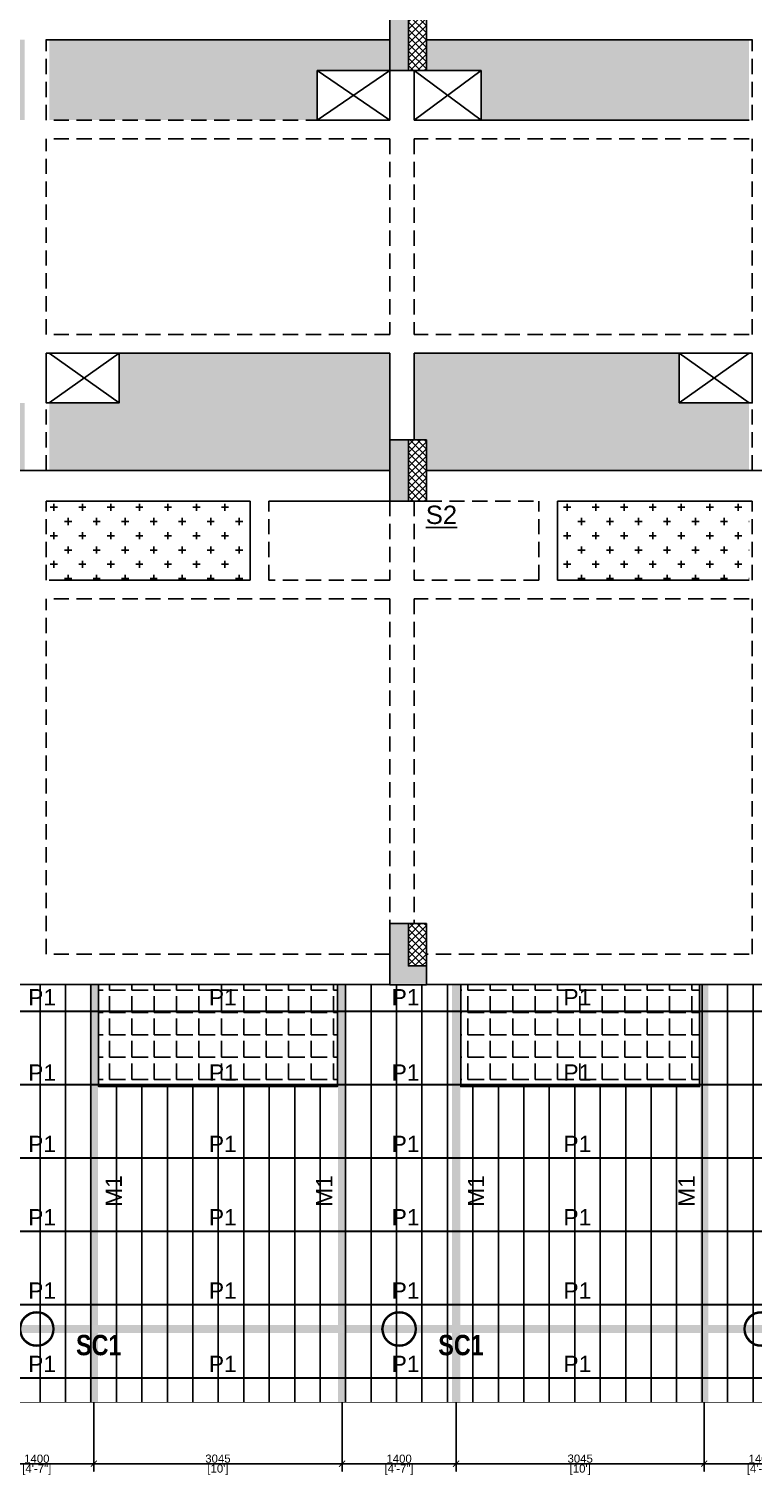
# Model space of a CAD drawing. Header units: millimetres. Extents: x 149548 to 2069915, y -1587483 to -1219800.
# Drawn here: x 1865176 to 1874064, y -1525381 to -1507633 of the extents above; entities that cross this region are included whole.
import ezdxf

# ---------------------------------------------------------------- set-up
doc = ezdxf.new("R2010")
doc.units = ezdxf.units.MM
doc.header["$MEASUREMENT"] = 0
doc.header["$PDMODE"] = 98
for name, pattern in [('ACAD_ISO02W100', [15, 12, -3]), ('CONTINOUS', [0]), ('DASHED', [0.75, 0.5, -0.25]), ('HIDDEN', [0.375, 0.25, -0.125])]:
    doc.linetypes.add(name, pattern=pattern)
doc.layers.add('BEAM NO.', color=7, linetype='Continuous', lineweight=30)
doc.layers.add('DETAIL', color=1, linetype='Continuous', lineweight=25)
for name, color, linetype in [('BEAM-230X450', 31, 'Continuous'), ('BEAM-230X600', 150, 'Continuous'), ('BEAM-300X600', 4, 'Continuous'), ('BEAM-300X900', 35, 'Continuous'), ('BEAM-375X900', 22, 'Continuous'), ('BEAM-450X750', 134, 'Continuous'), ('Projection', 5, 'Continuous'), ('Roof', 7, 'Continuous'), ('S-STRU. CUTOUT', 3, 'Continuous'), ('SHED', 7, 'Continuous'), ('Steel Col', 2, 'Continuous'), ('Str. Layout', 7, 'Continuous'), ('STR.COLUMN', 1, 'Continuous'), ('SUNK-HATCH', 8, 'Continuous')]:
    doc.layers.add(name, color=color, linetype=linetype)
doc.styles.add('DEEPAK', font='arial.ttf')
doc.styles.add('G3-TEXT', font='ARIALNB.TTF', dxfattribs={"height": 3})
doc.styles.get("Standard").update_dxf_attribs({"font": 'arial.ttf'})
doc.styles.add('style1', font='arial.ttf')
doc.dimstyles.new('DIM 1-50', dxfattribs={"dimtxt": 100, "dimasz": 75, "dimexe": 100, "dimexo": 1, "dimgap": 10, "dimtad": 1, "dimdec": 0, "dimrnd": 5, "dimzin": 0, "dimdsep": 46, "dimtxsty": 'Standard', "dimblk": 'ARCHTICK', "dimcen": 100, "dimdle": 100, "dimclrd": 256, "dimclre": 256, "dimclrt": 256, "dimadec": 0, "dimazin": 0, "dimtfac": 1, "dimtdec": 0, "dimtix": 1, "dimtofl": 0, "dimtmove": 1, "dimatfit": 3, "dimldrblk": 'OPEN90', "dimfxl": 1, "dimtolj": 1, "dimtzin": 0, "dimlwd": -1, "dimlwe": -1, "dimarcsym": 0})
pattern_1 = [(0, (38788.42, -101253.61), (175, 175), [87.5, -262.5]), (90, (38832.17, -101297.36), (-175, 175), [87.5, -262.5])]
pattern_2 = [(0, (38788.42, -101253.6), (0, 275), [200, -75]), (90, (38788.42, -101253.6), (-275, 2e-14), [200, -75])]

# ---------------------------------------------------------------- blocks, each defined once
blk = doc.blocks.new('Steel Col')
at = {"layer": 'Steel Col', "color": 2}
for radius in [210, 200]:
    blk.add_circle((1997102, -1500610), radius, dxfattribs=at)
blk = doc.blocks.new('Elevation_Col')
at = {"layer": 'Steel Col', "color": 251}
for p in [(-170617, 78275), (-166171, 78275), (-161726, 78275)]:
    blk.add_blockref('Steel Col', p, dxfattribs=at)
blk = doc.blocks.new('Roof_SF Lvl')
at = {"layer": 'Roof', "transparency": 33554559}
h = blk.add_hatch(dxfattribs=at)
h.set_pattern_fill('ANSI31', color=8, scale=2500, angle=45)
h.paths.add_polyline_path([(1877852, -1519362), (1877852, -1520612), (1874922, -1520612), (1874922, -1519361), (1873407, -1519361), (1873407, -1520612), (1870477, -1520612), (1870477, -1519362), (1868962, -1519362), (1868962, -1520612), (1866032, -1520612), (1866032, -1519362), (1864517, -1519362), (1864517, -1520612), (1861587, -1520612), (1861587, -1519362), (1860072, -1519362), (1860072, -1520612), (1857142, -1520612), (1857142, -1519362), (1855627, -1519362), (1855627, -1520612), (1852697, -1520612), (1852697, -1519362), (1851824, -1519362), (1851824, -1519361), (1849994, -1524489), (1890915, -1524488), (1883525, -1517065), (1883525, -1519361), (1877852, -1519361)], is_closed=False)
at = {"layer": 'Roof', "color": 6, "const_width": 10}
blk.add_lwpolyline([(1890915, -1524488), (1849994, -1524489), (1849994, -1513276), (1851825, -1513276), (1851824, -1519362), (1883525, -1519361), (1883525, -1517066)], close=True, dxfattribs=at)
blk = doc.blocks.new('COL')
at = {"layer": 'STR.COLUMN', "transparency": 33554687}
h = blk.add_hatch(color=256, dxfattribs=at)
h.dxf.hatch_style = 1
h.paths.add_polyline_path([(1830816, -1406889), (1830816, -1406139), (1831046, -1406139), (1831046, -1406889)])
at = {"layer": 'STR.COLUMN'}
h = blk.add_hatch(dxfattribs=at)
h.set_pattern_fill('ANSI37', color=8, scale=500)
h.set_pattern_definition([(45, (-20000, -228746.35), (-44.1941738, 44.1941738), []), (135, (-20000, -228746.35), (-44.1941738, -44.1941738), [])])
h.paths.add_polyline_path([(1831046, -1406889), (1831266, -1406889), (1831266, -1406139), (1831046, -1406139)])
at = {"layer": 'STR.COLUMN', "transparency": 33554687}
h = blk.add_hatch(color=256, dxfattribs=at)
h.dxf.hatch_style = 1
h.paths.add_polyline_path([(1830816, -1412174), (1831046, -1412174), (1831046, -1411424), (1830816, -1411424)])
at = {"layer": 'STR.COLUMN'}
h = blk.add_hatch(dxfattribs=at)
h.set_pattern_fill('ANSI37', color=8, scale=500)
h.set_pattern_definition([(45, (-20000, -234031.35), (-44.1941738, 44.1941738), []), (135, (-20000, -234031.35), (-44.1941738, -44.1941738), [])])
h.paths.add_polyline_path([(1831046, -1412174), (1831266, -1412174), (1831266, -1411424), (1831046, -1411424)])
at = {"layer": 'STR.COLUMN', "transparency": 33554687}
h = blk.add_hatch(color=256, dxfattribs=at)
h.dxf.hatch_style = 1
h.paths.add_polyline_path([(1830816, -1418109), (1831266, -1418109), (1831266, -1417879), (1831046, -1417879), (1831046, -1417359), (1830816, -1417359)])
at = {"layer": 'STR.COLUMN'}
h = blk.add_hatch(dxfattribs=at)
h.set_pattern_fill('ANSI37', color=8, scale=500)
h.set_pattern_definition([(45, (-20000, -239966.35), (-44.1941738, 44.1941738), []), (135, (-20000, -239966.35), (-44.1941738, -44.1941738), [])])
h.paths.add_polyline_path([(1831046, -1417879), (1831266, -1417879), (1831266, -1417359), (1831046, -1417359)])
at = {"layer": 'STR.COLUMN', "color": 5}
for points in [[(1830816, -1406139), (1831046, -1406139), (1831046, -1406889), (1830816, -1406889), (1830816, -1406139)], [(1830816, -1411424), (1831046, -1411424), (1831046, -1412174), (1830816, -1412174), (1830816, -1411424)]]:
    blk.add_lwpolyline(points, dxfattribs=at)
for points in [[(1831046, -1406889), (1831266, -1406889), (1831266, -1406139), (1831046, -1406139)], [(1831046, -1412174), (1831266, -1412174), (1831266, -1411424), (1831046, -1411424)], [(1830816, -1417359), (1831046, -1417359), (1831046, -1417879), (1831266, -1417879), (1831266, -1418109), (1830816, -1418109), (1830816, -1417359)], [(1831046, -1417879), (1831266, -1417879), (1831266, -1417359), (1831046, -1417359)]]:
    blk.add_lwpolyline(points, close=True, dxfattribs=at)
blk = doc.blocks.new('2nd floor layout')
at = {"layer": 'SUNK-HATCH', "linetype": 'Continuous', "transparency": 33554559}
h = blk.add_hatch(dxfattribs=at)
h.set_pattern_fill('HEX', color=8, scale=1500)
h.set_pattern_definition([(0, (38788.42, -101253.6), (0, 324.759526), [187.5, -375]), (120, (38788.42, -101253.6), (-281.25, -162.379763), [187.5, -375]), (60, (38975.92, -101253.6), (-281.25, 162.379763), [187.5, -375])])
h.paths.add_polyline_path([(1855377, -1511613), (1855377, -1512223), (1856235, -1512223), (1856235, -1513052), (1852275, -1513052), (1852275, -1512677), (1852125, -1512677), (1852125, -1511612)])
h.paths.add_polyline_path([(1860645, -1511612), (1860645, -1512677), (1860495, -1512677), (1860495, -1513052), (1856535, -1513052), (1856535, -1512223), (1857392, -1512223), (1857392, -1511613)])
h.paths.add_polyline_path([(1869605, -1511612), (1869605, -1513052), (1865425, -1513052), (1865425, -1512223), (1866282, -1512223), (1866282, -1511613)])
h.paths.add_polyline_path([(1873157, -1511613), (1873157, -1512223), (1874015, -1512223), (1874015, -1513052), (1870055, -1513052), (1870055, -1512677), (1869905, -1512677), (1869905, -1511612)])
h.paths.add_polyline_path([(1865125, -1512223), (1865125, -1513052), (1860945, -1513052), (1860945, -1511612), (1864267, -1511612), (1864267, -1512223)])
h.paths.add_polyline_path([(1856535, -1507767), (1860495, -1507767), (1860495, -1508142), (1859822, -1508142), (1859822, -1508752), (1856535, -1508752)])
h.paths.add_polyline_path([(1852275, -1507767), (1856235, -1507767), (1856235, -1508752), (1852930, -1508752), (1852930, -1508142), (1852275, -1508142)])
h.paths.add_polyline_path([(1875172, -1511613), (1878495, -1511613), (1878495, -1513052), (1874315, -1513052), (1874315, -1512223), (1875172, -1512223)])
h.paths.add_polyline_path([(1860945, -1507767), (1865125, -1507767), (1865125, -1508752), (1861837, -1508752), (1861837, -1508143), (1860945, -1508142)])
h.paths.add_polyline_path([(1865425, -1507767), (1869605, -1507767), (1869605, -1508142), (1868712, -1508142), (1868712, -1508752), (1865425, -1508752)])
h.paths.add_polyline_path([(1874315, -1507767), (1878495, -1507767), (1878495, -1508142), (1877602, -1508142), (1877602, -1508752), (1874315, -1508752)])
h.paths.add_polyline_path([(1870055, -1507767), (1874015, -1507767), (1874015, -1508752), (1870727, -1508752), (1870727, -1508142), (1870055, -1508143)])
h = blk.add_hatch(dxfattribs=at)
h.set_pattern_fill('CROSS', color=8, scale=700)
h.set_pattern_definition(pattern_1)
h.paths.add_polyline_path([(1867890, -1513427), (1865425, -1513427), (1865425, -1514398), (1867890, -1514398)])
h = blk.add_hatch(dxfattribs=at)
h.set_pattern_fill('CROSS', color=8, scale=700)
h.set_pattern_definition(pattern_1)
h.paths.add_polyline_path([(1874015, -1514398), (1874015, -1513427), (1871665, -1513427), (1871665, -1514398)])
h = blk.add_hatch(dxfattribs=at)
h.set_pattern_fill('ANGLE', color=8, scale=1000)
h.set_pattern_definition(pattern_2)
h.paths.add_polyline_path([(1868962, -1519362), (1866032, -1519363), (1866032, -1520613), (1868962, -1520613), (1868962, -1519363)], is_closed=False)
h = blk.add_hatch(dxfattribs=at)
h.set_pattern_fill('ANGLE', color=8, scale=1000)
h.set_pattern_definition(pattern_2)
h.paths.add_polyline_path([(1870477, -1519363), (1870477, -1520613), (1873407, -1520613), (1873407, -1519362), (1870477, -1519362)], is_closed=False)
at = {"layer": 'BEAM-230X450', "linetype": 'CONTINOUS', "ltscale": 750}
for p, q in [((1867890, -1514398), (1867890, -1513427)), ((1871665, -1514398), (1871665, -1513427)), ((1867890, -1514398), (1865425, -1514398)), ((1874015, -1514398), (1871665, -1514398))]:
    blk.add_line(p, q, dxfattribs=at)
at = {"layer": 'BEAM-230X450', "linetype": 'HIDDEN', "ltscale": 750}
for p, q in [((1868120, -1514398), (1868120, -1513427)), ((1871435, -1514398), (1871435, -1513427)), ((1869605, -1514398), (1868120, -1514398)), ((1871435, -1514398), (1869905, -1514398)), ((1869605, -1514628), (1865425, -1514628)), ((1874015, -1514628), (1869905, -1514628))]:
    blk.add_line(p, q, dxfattribs=at)
at = {"layer": 'BEAM-230X600', "linetype": 'HIDDEN', "ltscale": 750}
for p, q in [((1865388, -1508752), (1865388, -1507762)), ((1874053, -1508752), (1874053, -1507762)), ((1869605, -1508752), (1865425, -1508752)), ((1865388, -1511382), (1865388, -1508982)), ((1869605, -1508982), (1865425, -1508982)), ((1874015, -1508982), (1869905, -1508982)), ((1874053, -1511382), (1874053, -1508982)), ((1869605, -1511382), (1865425, -1511382)), ((1874015, -1511382), (1869905, -1511382)), ((1865388, -1513052), (1865388, -1511612)), ((1874053, -1513052), (1874053, -1511612)), ((1865388, -1514398), (1865388, -1513427)), ((1874053, -1514398), (1874053, -1513427)), ((1865388, -1518987), (1865388, -1514628)), ((1874053, -1518987), (1874053, -1514628))]:
    blk.add_line(p, q, dxfattribs=at)
at = {"layer": 'BEAM-230X600', "linetype": 'Continuous', "ltscale": 750}
for p, q in [((1874015, -1508752), (1869905, -1508752)), ((1869605, -1511612), (1865425, -1511612)), ((1874015, -1511612), (1869905, -1511612))]:
    blk.add_line(p, q, dxfattribs=at)
at = {"layer": 'BEAM-300X600', "linetype": 'Continuous', "ltscale": 750}
for p, q in [((1869605, -1508142), (1869605, -1508752)), ((1869905, -1508142), (1869905, -1508752)), ((1869605, -1511612), (1869605, -1512677)), ((1869905, -1511612), (1869905, -1512677))]:
    blk.add_line(p, q, dxfattribs=at)
at = {"layer": 'BEAM-300X600', "linetype": 'HIDDEN', "ltscale": 750}
for p, q in [((1869605, -1508982), (1869605, -1511382)), ((1869905, -1508982), (1869905, -1511382)), ((1869605, -1513427), (1869605, -1514398)), ((1869905, -1513427), (1869905, -1514398)), ((1869605, -1514628), (1869605, -1518612)), ((1869905, -1514628), (1869905, -1518612))]:
    blk.add_line(p, q, dxfattribs=at)
at = {"layer": 'BEAM-300X900', "linetype": 'CONTINOUS', "ltscale": 750}
for p, q in [((1869605, -1507767), (1865388, -1507767)), ((1874053, -1507767), (1870055, -1507767)), ((1864267, -1513052), (1869605, -1513052)), ((1870055, -1513052), (1875172, -1513052)), ((1868120, -1513427), (1869605, -1513427)), ((1871665, -1513427), (1874053, -1513427))]:
    blk.add_line(p, q, dxfattribs=at)
at = {"layer": 'BEAM-375X900', "linetype": 'CONTINOUS', "ltscale": 750}
blk.add_line((1865388, -1513427), (1867890, -1513427), dxfattribs=at)
at = {"layer": 'BEAM-375X900', "linetype": 'HIDDEN', "ltscale": 750}
blk.add_line((1870055, -1513427), (1871435, -1513427), dxfattribs=at)
at = {"layer": 'BEAM-450X750', "linetype": 'HIDDEN', "ltscale": 750}
for p, q in [((1869605, -1518987), (1865425, -1518987)), ((1874015, -1518987), (1870055, -1518987))]:
    blk.add_line(p, q, dxfattribs=at)
at = {"layer": 'BEAM-450X750', "linetype": 'CONTINOUS', "ltscale": 750}
for p, q in [((1869605, -1519362), (1860945, -1519362)), ((1878495, -1519362), (1870055, -1519362))]:
    blk.add_line(p, q, dxfattribs=at)
at = {"layer": 'Projection', "linetype": 'CONTINOUS', "ltscale": 750}
for points in [[(1866032, -1519363), (1866032, -1520613), (1868962, -1520613), (1868962, -1519363)], [(1870477, -1519363), (1870477, -1520613), (1873407, -1520613), (1873407, -1519362)]]:
    blk.add_lwpolyline(points, dxfattribs=at)
at = {"layer": 'S-STRU. CUTOUT', "ltscale": 750}
for p, q in [((1869605, -1508752), (1868712, -1508142)), ((1868712, -1508752), (1869605, -1508142)), ((1869905, -1508752), (1870727, -1508142)), ((1870727, -1508752), (1869905, -1508142)), ((1865425, -1511613), (1866282, -1512223)), ((1865425, -1512223), (1866282, -1511613)), ((1873157, -1512223), (1874015, -1511612, 0)), ((1873157, -1511613), (1874015, -1512223, 0))]:
    blk.add_line(p, q, dxfattribs=at)
for points in [[(1868712, -1508142), (1869605, -1508142), (1869605, -1508752), (1868712, -1508752)], [(1870727, -1508142), (1869905, -1508142), (1869905, -1508752), (1870727, -1508752)], [(1865388, -1511613), (1866282, -1511613), (1866282, -1512223), (1865388, -1512223)], [(1873157, -1512223), (1874053, -1512223), (1874053, -1511613), (1873157, -1511613)]]:
    blk.add_lwpolyline(points, close=True, dxfattribs=at)
at = {"layer": 'STR.COLUMN'}
blk.add_blockref('COL', (38788, -101254), dxfattribs=at)
at = {"layer": 'BEAM-300X900', "linetype": 'CONTINOUS', "ltscale": 750, "style": 'DEEPAK'}
blk.add_text('%%US2', height=225, dxfattribs=at).set_placement((1870047, -1513709, 0))
blk = doc.blocks.new('_ArchTick')
at = {"color": 0, "linetype": 'ByBlock', "const_width": 0.15}
blk.add_lwpolyline([(-0.5, -0.5), (0.5, 0.5)], dxfattribs=at)
blk = doc.blocks.new('*D327')
at = {"layer": 'Defpoints', "color": 0}
for p in [(1864573, -1524488), (1865973, -1524488), (1865973, -1525242)]:
    blk.add_point(p, dxfattribs=at)
at = {"layer": 'DETAIL', "linetype": 'DASHED'}
for p, q in [((1864573, -1524489), (1864573, -1525342)), ((1865973, -1524489), (1865973, -1525342))]:
    blk.add_line(p, q, dxfattribs=at)
at = {"layer": 'DETAIL', "linetype": 'ACAD_ISO02W100'}
blk.add_line((1864473, -1525242), (1866073, -1525242), dxfattribs=at)
at = {"layer": 'DETAIL', "linetype": 'ByBlock', "xscale": 75, "yscale": 75, "zscale": 75, "rotation": 180}
blk.add_blockref('_ArchTick', (1864573, -1525242), dxfattribs=at)
at = {"layer": 'DETAIL', "linetype": 'ByBlock', "xscale": 75, "yscale": 75, "zscale": 75}
blk.add_blockref('_ArchTick', (1865973, -1525242), dxfattribs=at)
at = {"layer": 'DETAIL', "char_height": 100, "attachment_point": 5}
for s, insert in [('\\A1;[4\'-7"]', (1865273, -1525315)), ('\\A1;1400', (1865273, -1525181))]:
    blk.add_mtext(s, dxfattribs=dict(at, insert=insert))
blk = doc.blocks.new('_Open90')
at = {"color": 0, "linetype": 'ByBlock', "lineweight": -2}
for p, q in [((0, 0), (-1, 0)), ((-0.5, 0.5), (0, 0)), ((0, 0), (-0.5, -0.5))]:
    blk.add_line(p, q, dxfattribs=at)
blk = doc.blocks.new('*D328')
at = {"layer": 'Defpoints', "color": 0}
for p in [(1865973, -1524488), (1869019, -1524488), (1869019, -1525242)]:
    blk.add_point(p, dxfattribs=at)
at = {"layer": 'DETAIL', "linetype": 'DASHED'}
for p, q in [((1865973, -1524489), (1865973, -1525342)), ((1869019, -1524489), (1869019, -1525342))]:
    blk.add_line(p, q, dxfattribs=at)
at = {"layer": 'DETAIL', "linetype": 'ACAD_ISO02W100'}
blk.add_line((1865873, -1525242), (1869119, -1525242), dxfattribs=at)
at = {"layer": 'DETAIL', "linetype": 'ByBlock', "xscale": 75, "yscale": 75, "zscale": 75, "rotation": 180}
blk.add_blockref('_ArchTick', (1865973, -1525242), dxfattribs=at)
at = {"layer": 'DETAIL', "linetype": 'ByBlock', "xscale": 75, "yscale": 75, "zscale": 75}
blk.add_blockref('_ArchTick', (1869019, -1525242), dxfattribs=at)
at = {"layer": 'DETAIL', "char_height": 100, "attachment_point": 5}
for s, insert in [('\\A1;3045', (1867496, -1525180)), ("\\A1;[10']", (1867496, -1525316))]:
    blk.add_mtext(s, dxfattribs=dict(at, insert=insert))
blk = doc.blocks.new('*D329')
at = {"layer": 'Defpoints', "color": 0}
for p in [(1869019, -1524488), (1870419, -1524488), (1870419, -1525242)]:
    blk.add_point(p, dxfattribs=at)
at = {"layer": 'DETAIL', "linetype": 'DASHED'}
for p, q in [((1869019, -1524489), (1869019, -1525342)), ((1870419, -1524489), (1870419, -1525342))]:
    blk.add_line(p, q, dxfattribs=at)
at = {"layer": 'DETAIL', "linetype": 'ACAD_ISO02W100'}
blk.add_line((1868919, -1525242), (1870519, -1525242), dxfattribs=at)
at = {"layer": 'DETAIL', "linetype": 'ByBlock', "xscale": 75, "yscale": 75, "zscale": 75, "rotation": 180}
blk.add_blockref('_ArchTick', (1869019, -1525242), dxfattribs=at)
at = {"layer": 'DETAIL', "linetype": 'ByBlock', "xscale": 75, "yscale": 75, "zscale": 75}
blk.add_blockref('_ArchTick', (1870419, -1525242), dxfattribs=at)
at = {"layer": 'DETAIL', "char_height": 100, "attachment_point": 5}
for s, insert in [('\\A1;[4\'-7"]', (1869719, -1525315)), ('\\A1;1400', (1869719, -1525181))]:
    blk.add_mtext(s, dxfattribs=dict(at, insert=insert))
blk = doc.blocks.new('*D330')
at = {"layer": 'Defpoints', "color": 0}
for p in [(1870419, -1524488), (1873464, -1524488), (1873464, -1525242)]:
    blk.add_point(p, dxfattribs=at)
at = {"layer": 'DETAIL', "linetype": 'DASHED'}
for p, q in [((1870419, -1524489), (1870419, -1525342)), ((1873464, -1524489), (1873464, -1525342))]:
    blk.add_line(p, q, dxfattribs=at)
at = {"layer": 'DETAIL', "linetype": 'ACAD_ISO02W100'}
blk.add_line((1870319, -1525242), (1873564, -1525242), dxfattribs=at)
at = {"layer": 'DETAIL', "linetype": 'ByBlock', "xscale": 75, "yscale": 75, "zscale": 75, "rotation": 180}
blk.add_blockref('_ArchTick', (1870419, -1525242), dxfattribs=at)
at = {"layer": 'DETAIL', "linetype": 'ByBlock', "xscale": 75, "yscale": 75, "zscale": 75}
blk.add_blockref('_ArchTick', (1873464, -1525242), dxfattribs=at)
at = {"layer": 'DETAIL', "char_height": 100, "attachment_point": 5}
for s, insert in [('\\A1;3045', (1871942, -1525180)), ("\\A1;[10']", (1871942, -1525316))]:
    blk.add_mtext(s, dxfattribs=dict(at, insert=insert))
blk = doc.blocks.new('*D331')
at = {"layer": 'Defpoints', "color": 0}
for p in [(1873464, -1524488), (1874864, -1524488), (1874864, -1525242)]:
    blk.add_point(p, dxfattribs=at)
at = {"layer": 'DETAIL', "linetype": 'DASHED'}
for p, q in [((1873464, -1524489), (1873464, -1525342)), ((1874864, -1524489), (1874864, -1525342))]:
    blk.add_line(p, q, dxfattribs=at)
at = {"layer": 'DETAIL', "linetype": 'ACAD_ISO02W100'}
blk.add_line((1873364, -1525242), (1874964, -1525242), dxfattribs=at)
at = {"layer": 'DETAIL', "linetype": 'ByBlock', "xscale": 75, "yscale": 75, "zscale": 75, "rotation": 180}
blk.add_blockref('_ArchTick', (1873464, -1525242), dxfattribs=at)
at = {"layer": 'DETAIL', "linetype": 'ByBlock', "xscale": 75, "yscale": 75, "zscale": 75}
blk.add_blockref('_ArchTick', (1874864, -1525242), dxfattribs=at)
at = {"layer": 'DETAIL', "char_height": 100, "attachment_point": 5}
for s, insert in [('\\A1;[4\'-7"]', (1874164, -1525315)), ('\\A1;1400', (1874164, -1525181))]:
    blk.add_mtext(s, dxfattribs=dict(at, insert=insert))

msp = doc.modelspace()

# ---------------------------------------------------------------- linework, layer by layer
at = {"layer": 'SHED', "color": 114, "const_width": 100}
for points in [[(1865973.25, -1519361.84), (1865973.25, -1524488.49)], [(1869019.42, -1519361.7), (1869019.42, -1524488.49)], [(1870419.29, -1519361.64), (1870419.29, -1524488.49)], [(1873464.42, -1519361.5), (1873464.42, -1524488.49)], [(1850315.19, -1523589.31), (1890019.42, -1523589.27)]]:
    msp.add_lwpolyline(points, dxfattribs=at)
at = {"layer": 'SHED', "color": 5, "const_width": 25}
for points in [[(1886136.36, -1519688.52), (1851707.37, -1519688.52)], [(1887032.27, -1520588.52), (1851386.12, -1520588.52)], [(1887928.19, -1521488.52), (1851064.87, -1521488.52)], [(1888824.11, -1522388.52), (1850743.62, -1522388.52)], [(1889720.03, -1523288.52), (1850422.37, -1523288.52)], [(1890615.95, -1524188.52), (1850101.12, -1524188.52)]]:
    msp.add_lwpolyline(points, dxfattribs=at)

# ---------------------------------------------------------------- block references
at = {"layer": 'Roof', "color": 251}
msp.add_blockref('Roof_SF Lvl', (0, 0), dxfattribs=at)
at = {"layer": 'Str. Layout', "color": 251}
msp.add_blockref('2nd floor layout', (0, 0), dxfattribs=at)
at = {"layer": 'STR.COLUMN'}
msp.add_blockref('Elevation_Col', (38788.42, -101253.61), dxfattribs=at)

# ---------------------------------------------------------------- texts
at = {"color": 1, "style": 'G3-TEXT'}
for p in [(1865754.59, -1523910.66), (1870200.64, -1523910.66)]:
    msp.add_text('SC1', height=250, dxfattribs=at).set_placement(p)
at = {"layer": 'BEAM NO.', "ltscale": 500, "style": 'style1'}
for p in [(1865167.16, -1519616.89), (1867385.29, -1519616.89), (1869627.65, -1519616.89), (1871736.68, -1519616.89), (1865167.16, -1520541.26), (1867385.29, -1520541.26), (1869627.65, -1520541.26), (1871736.68, -1520541.26), (1865167.16, -1521416.89), (1867385.29, -1521416.89), (1869627.65, -1521416.89), (1871736.68, -1521416.89), (1865167.16, -1522316.89), (1867385.29, -1522316.89), (1869627.65, -1522316.89), (1871736.68, -1522316.89), (1865167.16, -1523216.89), (1867385.29, -1523216.89), (1869627.65, -1523216.89), (1871736.68, -1523216.89), (1865167.16, -1524116.89), (1867385.29, -1524116.89), (1869627.65, -1524116.89), (1871736.68, -1524116.89)]:
    msp.add_text('P1', height=200, dxfattribs=at).set_placement(p)
for p in [(1866317.28, -1522088.57), (1868901.25, -1522088.57), (1870763.33, -1522088.57), (1873346.25, -1522088.57)]:
    msp.add_text('M1', height=200, rotation=90, dxfattribs=at).set_placement(p)

# ---------------------------------------------------------------- dimensions: what is measured, and where the dimension line sits
at = {"layer": 'DETAIL', "color": 251}
for base, p1, p2, picture, middle in [((1865973.25, -1525241.59), (1864573.37, -1524488.49), (1865973.25, -1524488.49), '*D327', (1865273.31, -1525241.59)), ((1869019.42, -1525241.59), (1865973.25, -1524488.49), (1869019.42, -1524488.49), '*D328', (1867496.33, -1525241.59)), ((1870419.29, -1525241.59), (1869019.42, -1524488.49), (1870419.29, -1524488.49), '*D329', (1869719.36, -1525241.59)), ((1873464.42, -1525241.59), (1870419.29, -1524488.49), (1873464.42, -1524488.49), '*D330', (1871941.86, -1525241.59)), ((1874864.29, -1525241.59), (1873464.42, -1524488.49), (1874864.29, -1524488.49), '*D331', (1874164.36, -1525241.59))]:
    dim = msp.add_linear_dim(base=base, p1=p1, p2=p2, dimstyle='DIM 1-50', override={"dimpost": '\\X'}, dxfattribs=at)
    dim.commit()
    dim.dimension.update_dxf_attribs({"geometry": picture, "text_midpoint": middle})

doc.saveas('drawing.dxf')
